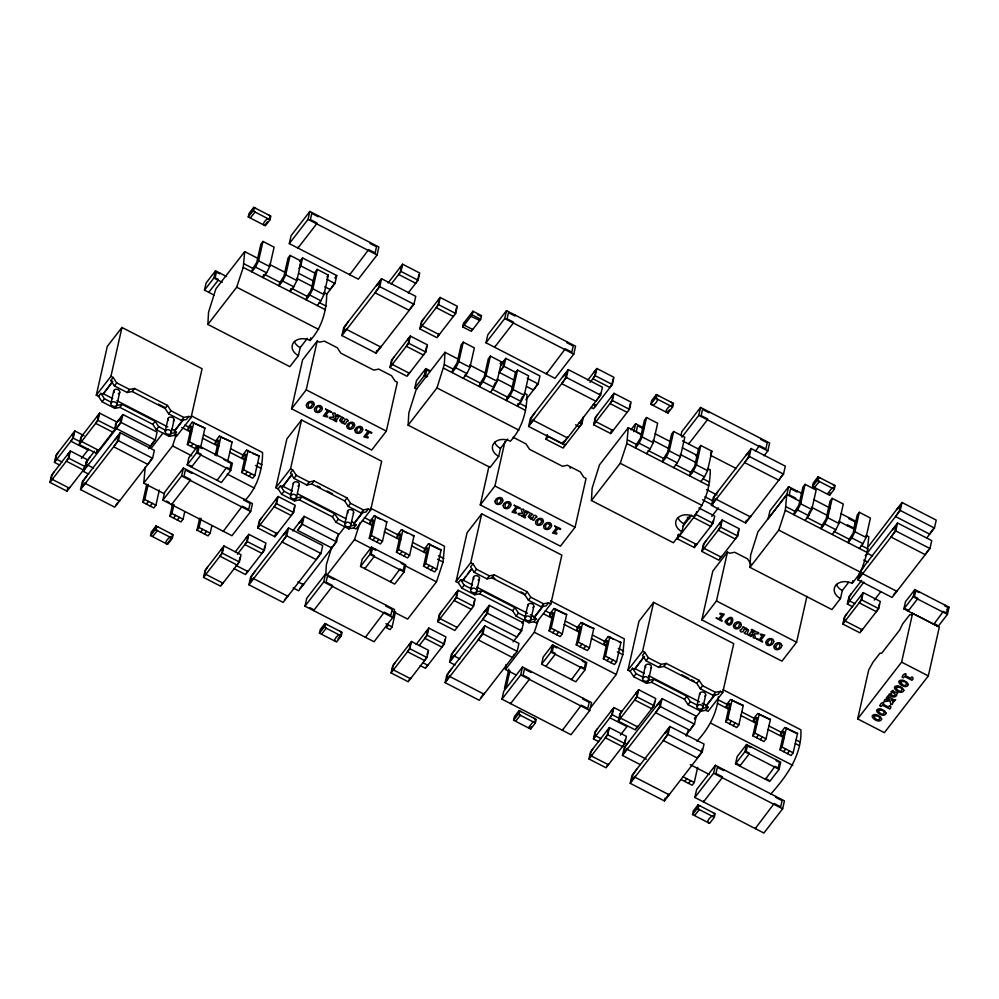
<?xml version="1.0" encoding="UTF-8"?>
<svg xmlns="http://www.w3.org/2000/svg" width="999" height="999" viewBox="0 0 999 999"><rect width="100%" height="100%" fill="white"/><g stroke="black" fill="none" stroke-linecap="round" stroke-linejoin="round"><path stroke-width="1.5" d="M164.236 493.706L143.744 483.154L145.23 467.345M307.417 338.299L300.212 347.615L298.401 355.619L289.86 366.67L207.867 324.438L208.554 312.212L215.896 288.836L244.718 251.598L258.379 258.641M207.867 324.438L236.688 287.2L243.232 267.407L244.718 251.598M245.242 500.162C257.218 487.537 262.625 469.742 262.562 452.535L191.521 415.934M298.401 355.619A12.313 9.178 12.7 0 1 293.581 342.557A12.313 9.178 12.7 0 1 310.127 340.484C321.728 328.097 326.698 310.589 326.698 293.831L323.963 292.42M325.761 575.337L326.361 564.635L331.83 546.915M507.692 439.023L500.487 448.339L498.676 456.343L490.122 467.395L408.141 425.162L408.828 412.937L416.171 389.56L444.992 352.322L458.653 359.365M408.141 425.162L436.963 387.924L444.305 364.56L444.992 352.322M392.632 611.351L407.654 619.093L436.476 581.855L443.019 562.062L444.505 546.253L370.716 508.241M516.408 675.112L505.482 669.48L505.731 664.897M498.676 456.343A12.313 9.178 12.7 0 1 493.856 443.281A12.313 9.178 12.7 0 1 510.389 441.208C521.99 428.821 526.972 411.313 526.972 394.555L524.238 393.144M690.084 515.546L683.778 523.701L681.967 531.705L673.413 542.757L591.433 500.524L592.12 488.299L599.462 464.922L628.284 427.684L641.945 434.715M591.433 500.524L620.254 463.286L626.798 443.494L628.284 427.684M590.247 708.104L616.283 674.475L622.814 654.67L624.3 638.873L550.524 600.861M681.967 531.705A12.313 9.178 12.7 0 1 677.147 518.631A12.313 9.178 12.7 0 1 693.681 516.57C705.282 504.17 710.264 486.675 710.264 469.917L707.529 468.506M696.94 741.221C708.453 729.008 716.895 713.673 718.406 696.778M848.601 582.38L842.294 590.521L840.484 598.538L831.93 609.59L749.949 567.357L750.624 555.119L757.979 531.755L786.787 494.517L800.948 501.86M749.949 567.357L778.77 530.119L785.314 510.314L786.787 494.517M770.566 794.267C786.6 776.335 802.085 755.057 800.898 729.832L723.014 689.71M872.589 556.043L867.12 553.234L868.78 536.738L866.046 535.339M49.95 482.392L51.573 475.187L70.317 450.961L87.413 459.765L85.789 466.983L67.045 491.196L49.95 482.392L68.694 458.166L70.317 450.961M59.728 465.084L54.458 462.375L56.081 455.157L74.838 430.944L84.041 435.689M53.921 472.152L51.985 475.224L50.712 480.831L52.472 478.558L52.298 479.37L69.381 488.174L69.568 487.362M58.429 452.135L56.493 455.207L55.232 460.814L56.98 458.541L56.806 459.34L62.063 462.05M67.982 453.996L67.795 454.795L69.555 452.522L68.294 458.129L66.346 461.201L83.441 470.005M72.49 433.966L72.303 434.777L74.063 432.505L72.802 438.111L70.867 441.183L87.962 449.987L81.394 458.454M54.458 462.375L73.202 438.149L74.838 430.944M67.045 491.196L67.695 488.311M79.233 444.555L80.869 437.337L99.613 413.124L116.696 421.928L115.072 429.133L96.329 453.359L79.233 444.555L97.989 420.329L99.613 413.124M83.204 434.315L81.269 437.387L80.007 442.994L81.768 440.721L81.581 441.521L98.676 450.324L98.851 449.525L97.103 451.798M96.304 395.229L107.305 346.378L121.953 327.46L202.073 368.731L191.071 417.582L176.423 436.501L174.176 435.352L169.181 436.351L156.368 429.745L152.81 424.35L119.905 407.392L114.91 408.404L102.098 401.798L98.539 396.391L96.304 395.229L110.939 376.311L121.953 327.46M88.724 474.175L83.254 471.353L84.153 467.395M87.962 449.987L88.137 449.188M85.752 464.011L84.64 468.943L88.187 464.36L87.987 465.247L93.456 468.056M86.651 461.326L85.377 466.933L83.629 469.205M80.532 489.585L82.318 481.655L120.18 432.742L154.358 450.349L152.572 458.279L114.723 507.192L80.532 489.585L118.394 440.671L120.18 432.742M97.265 416.146L97.09 416.945L98.839 414.685L97.577 420.292L95.642 423.351L112.737 432.167L112.912 431.356M98.539 396.391L100.887 393.356L102.909 394.405L112.15 381.905M89.773 457.317L86.026 462.774M87.05 475.536L83.304 481.006L81.918 487.175L85.464 482.579L85.265 483.466L119.455 501.073L119.655 500.199M96.329 453.359L96.978 450.474M110.964 403.234L113.786 390.734M116.883 404.907A3.084 2.298 12.7 0 0 113.074 401.76A3.084 2.298 12.7 0 0 111.813 405.544A3.084 2.298 12.7 0 0 116.883 404.907L119.705 392.42M114.673 429.095L115.934 423.489M118.169 420.629L117.969 421.516L121.516 416.92L120.13 423.089L116.384 428.559L150.574 446.166L150.762 445.279M115.447 438.848L115.247 439.735L118.794 435.152L117.407 441.321L113.661 446.778L147.84 464.385L151.586 458.928M83.254 471.353L121.116 422.44L122.902 414.51L157.093 432.117L155.307 440.047L148.676 448.613M159.34 490.084L155.919 505.232L153.834 507.929L142.72 502.197L146.766 484.265M142.72 502.197L144.805 499.512L148.227 484.353M165.247 431.156L168.082 418.544M171.166 432.829A3.084 2.298 12.7 0 0 167.345 429.682A3.084 2.298 12.7 0 0 166.096 433.466A3.084 2.298 12.7 0 0 171.166 432.829L174.001 420.217M214.173 295.13L204.495 290.147L206.119 282.942L215.497 270.829L226.511 276.498M150.549 535.589L151.361 531.98L156.044 525.924L173.139 534.727L172.328 538.336L167.645 544.393L150.549 535.589L155.232 529.532L156.044 525.924M174.176 435.352L176.523 432.317L174.488 431.281L174.675 430.482L182.817 419.955M152.772 536.288L157.367 530.631L155.856 529.408L156.493 526.598L158.179 527.022M208.953 291.546L208.766 292.345L218.144 280.232L218.319 279.433L215.122 277.784L216.383 272.178L219.58 273.826L219.768 273.027M162.887 500.162L164.673 492.232L183.416 468.019L252.46 503.583L250.674 511.513L231.93 535.726L162.887 500.162L181.631 475.949L183.416 468.019M204.495 290.147L213.873 278.034L215.497 270.829M191.583 431.743L187.887 429.832L188.524 426.985L192.208 422.227L204.932 428.134L200.562 447.564M171.716 503.733L171.516 504.607L190.26 480.394L190.459 479.508L183.991 476.173L185.377 470.005L191.845 473.339L192.045 472.465M184.765 511.638L183.054 519.205L180.969 521.903L169.855 516.183L172.215 505.719M196.903 445.679L194.817 448.376L187.362 444.53L191.458 426.348L190.647 426.261L187.887 429.832M169.855 516.183L171.94 513.486L173.988 504.395M187.362 444.53L189.448 441.833L193.818 422.402M171.004 533.628L172.515 534.852L171.878 537.662L167.195 543.718C162.562 544.455 170.042 534.79 171.878 537.662M187.2 464.91L188.823 457.704L198.202 445.591L232.392 463.199L230.757 470.404L221.391 482.517L187.2 464.91L196.578 452.797L198.202 445.591M248.264 216.995L249.076 213.386L253.758 207.33L270.854 216.134L270.042 219.743L265.359 225.799L248.264 216.995L252.947 210.939L253.758 207.33M250.487 217.695L255.082 212.038L253.571 210.814L254.208 208.004L255.894 208.429M202.472 447.789L202.298 448.601L199.088 446.94L197.827 452.547L201.024 454.195L200.849 455.007L191.471 467.107L191.658 466.308L189.523 465.209M218.719 445.716L215.022 443.806L215.659 440.959L219.343 436.213L232.068 442.107L227.697 461.538M211.9 525.611L210.19 533.191L208.104 535.876L196.99 530.157L199.688 518.206M268.719 215.035L270.23 216.259L269.593 219.068C267.757 216.196 260.277 225.861 264.91 225.125L267.72 221.491M262.974 241.433L260.889 244.131L256.793 262.312L252.497 268.993L251.848 271.84L255.532 267.095L258.591 260.864L262.974 241.433L274.088 247.153L269.705 266.583L266.646 272.814L262.962 277.572L263.599 274.713M215.185 455.482L218.594 440.322L217.782 440.234L215.022 443.806M196.99 530.157L199.076 527.46L201.124 518.369M216.583 455.819L220.966 436.388M217.295 479.52L217.12 480.319L226.673 467.407L229.87 469.055L231.144 463.449L227.934 461.8L228.109 461.001M203.546 577.385L205.17 570.179L223.913 545.966L241.009 554.77L239.385 561.975L220.642 586.188L203.546 577.385L222.29 553.171L223.913 545.966M207.517 567.157L205.582 570.229L204.32 575.836L206.069 573.563L205.894 574.363L222.989 583.166L223.164 582.367L221.403 584.64M289.298 243.606L291.084 235.677L309.827 211.463L378.871 247.028L377.085 254.957L358.341 279.171L289.298 243.606L308.042 219.393L309.827 211.463M221.578 548.988L221.391 549.787L223.152 547.514L221.89 553.121L219.955 556.193L237.05 564.997L238.986 561.925M242.158 457.792L242.794 454.932L246.478 450.187L259.203 456.081L254.832 475.512L252.747 478.209L241.633 472.49L245.729 454.308L244.917 454.22L242.158 457.792L245.854 459.702M290.11 255.407L288.024 258.104L283.928 276.286L279.633 282.967L278.983 285.826L282.667 281.069L285.726 274.837L290.11 255.407L301.223 261.139L296.84 280.557L293.781 286.788L290.097 291.546L290.746 288.699M241.633 472.49L243.719 469.792L248.102 450.362M298.127 247.178L297.927 248.052L316.671 223.838L316.87 222.952L310.402 219.618L311.788 213.449L318.269 216.783L318.469 215.909M243.831 499.138L243.631 500.012L250.112 503.346L248.714 509.515L242.245 506.181L223.301 531.281M299.8 266.521L301.198 260.364M298.901 268.319L300.786 265.884L302.572 257.954L336.763 275.562L334.977 283.491L326.461 294.493M239.298 560.526L239.935 557.729M246.491 537.362L246.303 538.161L248.064 535.889L246.803 541.495L244.867 544.567L261.963 553.371L263.898 550.299M237.362 554.258L247.203 541.545L248.838 534.328L265.921 543.131L264.298 550.349L245.554 574.562L233.716 568.468M257.754 527.922L259.378 520.704L278.122 496.491L295.217 505.294L293.594 512.499L274.85 536.725L257.754 527.922L276.498 503.696L278.122 496.491M317.245 269.393L315.16 272.078L311.064 290.259L306.768 296.953L306.119 299.8L309.802 295.042L312.862 288.811L317.245 269.393L328.359 275.112L323.976 294.543L320.916 300.774L317.232 305.519M261.726 517.682L259.777 520.754L258.516 526.361L260.277 524.088L260.09 524.887L277.185 533.691L277.372 532.892L275.612 535.164M248.913 584.777L250.699 576.86L288.561 527.947L322.739 545.554L320.954 553.483L283.104 602.397L248.913 584.777L286.775 535.864L288.561 527.947M291.571 408.766L302.572 359.915L317.22 340.996L319.468 342.158L324.463 341.146L337.275 347.752L340.834 353.159L373.738 370.105L378.733 369.106L391.558 375.711L395.104 381.118L397.352 382.267L386.338 431.118L371.69 450.037L291.571 408.766L306.218 389.847L317.22 340.996M255.432 570.741L251.686 576.211L250.299 582.367L253.846 577.784L253.646 578.671L287.837 596.278L288.037 595.392L284.478 599.987M275.886 487.737L286.888 438.886L301.536 419.967L381.668 461.238L370.654 510.089L356.006 529.008L353.771 527.859L348.776 528.858L335.951 522.252L332.405 516.845L299.5 499.9L294.505 500.899L281.681 494.293L278.122 488.898L275.886 487.737L290.534 468.818L301.536 419.967M310.127 340.484L310.726 337.812M264.211 548.901L264.847 546.091M275.774 499.512L275.599 500.312L277.36 498.051L276.086 503.658L274.151 506.73L291.246 515.534L293.182 512.462L294.443 506.855M278.122 488.898L280.469 485.864L282.505 486.913L290.834 475.586M330.444 288.723L330.244 289.598L324.775 286.788M274.85 536.725L275.499 533.841M290.547 495.729L293.369 483.241M283.828 534.053L283.629 534.94L287.175 530.357L285.789 536.513L282.043 541.982L316.221 559.59L319.98 554.12M296.466 497.415A3.084 2.298 12.7 0 0 292.657 494.268A3.084 2.298 12.7 0 0 291.408 498.039A3.084 2.298 12.7 0 0 296.466 497.415L299.288 484.915M349.912 273.851L349.712 274.725L368.656 249.625L375.124 252.959L376.523 246.79L370.042 243.456L370.242 242.582M335.514 542.507L331.768 547.976L297.59 530.357L301.336 524.9L302.722 518.731L299.176 523.314L299.375 522.44M341.908 335.564L343.693 327.635L381.556 278.721L415.734 296.341L413.948 304.258L376.099 353.171L341.908 335.564L379.77 286.651L381.556 278.721M297.59 530.357L302.322 524.25L304.108 516.321L338.286 533.928L336.501 541.858L298.651 590.771L293.182 587.949M348.426 321.528L344.68 326.985L343.294 333.154L346.84 328.571L346.641 329.458L380.831 347.065L381.031 346.178L377.472 350.761M376.823 284.84L376.623 285.726L380.169 281.131L378.783 287.3L375.037 292.769L409.215 310.377L409.415 309.503M304.982 606.168L306.768 598.239L325.512 574.025L394.555 609.59L392.769 617.519L374.026 641.733L304.982 606.168L323.726 581.955L325.512 574.025M376.099 353.171L376.685 350.537M336.076 540.034L336.626 537.574M400.274 267.233L400.087 268.044L401.848 265.771L400.587 271.378L398.638 274.45L415.734 283.254L417.669 280.182L418.943 274.575M319.468 633.179L320.279 629.582L324.962 623.526L342.058 632.33L341.246 635.938L336.563 641.982L319.468 633.179L324.151 627.122L324.962 623.526M391.146 284.128L400.986 271.416L402.609 264.211L419.705 273.014L418.082 280.22L408.241 292.932M344.83 523.651L347.677 511.038M334.141 578.471L333.941 579.345L327.472 576.011L326.074 582.18L332.555 585.514L332.355 586.401L313.611 610.614L313.811 609.74L309.927 607.729M321.69 633.878L326.286 628.234L324.775 626.997L325.412 624.2L327.098 624.625M350.749 525.337A3.084 2.298 12.7 0 0 346.94 522.19A3.084 2.298 12.7 0 0 345.679 525.973A3.084 2.298 12.7 0 0 350.749 525.337L353.596 512.724M353.771 527.859L356.106 524.825L354.083 523.776L354.258 522.976L362.412 512.45M389.935 367.47L391.558 360.252L410.302 336.039L427.397 344.842L425.774 352.048L407.03 376.273L389.935 367.47L408.678 343.244L410.302 336.039M393.906 357.23L391.958 360.302L390.696 365.909L392.457 363.636L392.282 364.435L409.365 373.239L409.553 372.44L407.792 374.712M339.922 631.231L341.433 632.454L340.809 635.252C338.961 632.379 331.481 642.045 336.114 641.308M407.954 339.061L407.779 339.86L409.54 337.6L408.279 343.206L406.331 346.266L423.426 355.082L423.613 354.27M369.817 523.551L370.467 520.704L374.138 515.946L386.875 521.84L382.492 541.271L380.407 543.968L369.293 538.249L373.389 520.067L372.59 519.98L369.817 523.551L373.526 525.462M360.527 566.47L362.15 559.265L371.528 547.152L405.706 564.76L404.083 571.965L394.717 584.078L360.527 566.47L369.905 554.358L371.528 547.152M369.293 538.249L371.378 535.551L375.761 516.121M364.985 567.869L364.797 568.668L374.175 556.555L374.35 555.756L371.153 554.108L372.415 548.501L375.624 550.149L375.799 549.35M419.805 328.858L421.428 321.653L440.172 297.44L457.267 306.243L455.644 313.449L436.9 337.674L419.805 328.858L438.549 304.645L440.172 297.44M423.776 318.631L421.84 321.703L420.579 327.31L422.327 325.037L422.152 325.836L439.248 334.64L439.423 333.841L437.662 336.114M416.97 388.998L414.835 387.899L416.458 380.694L425.824 368.581L430.107 370.779L429.92 371.591L426.723 369.93L425.449 375.537L427.584 376.635M425.362 352.01L426.635 346.403M437.837 300.462L437.649 301.261L439.41 299.001L438.149 304.595L436.213 307.667L453.309 316.483L453.484 315.672M414.835 387.899L424.2 375.786L425.824 368.581M396.953 537.524L397.602 534.677L401.273 529.92L414.011 535.826L409.627 555.257L407.542 557.942L396.428 552.222L400.524 534.04L399.725 533.953L396.953 537.524L400.661 539.435M390.621 581.081L390.447 581.88L400 568.968L403.196 570.616L404.458 565.009L401.261 563.361L401.436 562.562M385.926 605.144L385.726 606.018L392.195 609.353L390.809 615.521L384.328 612.187L365.384 637.287M396.428 552.222L398.514 549.525L402.897 530.094M455.244 313.411L456.506 307.804M388.474 625.024L386.388 627.709L390.047 629.595L392.132 626.897L395.542 611.75M462.762 326.948L463.573 323.339L472.939 311.238L481.493 315.634L480.669 319.243L471.303 331.343L462.762 326.948L472.127 314.835L472.939 311.238M463.773 323.364L463.136 326.173L464.023 325.037L472.564 329.433M463.249 342.158L461.163 344.855L457.067 363.024L452.759 369.717L452.122 372.565L455.806 367.819L458.866 361.588L463.249 342.158L474.35 347.877L469.98 367.307L466.908 373.539L463.236 378.296M391.096 672.939L392.719 665.721L411.463 641.508L428.559 650.312L426.935 657.517L408.191 681.743L391.096 672.939L409.84 648.713L411.463 641.508M472.552 312.013L470.954 316.346L479.595 320.354M395.055 662.699L393.119 665.771L391.858 671.378L393.618 669.105L393.431 669.904L410.527 678.708L410.714 677.909L408.953 680.182M424.088 551.498L424.737 548.651L428.409 543.906L441.146 549.8L436.763 569.23L434.677 571.928L423.564 566.196L427.659 548.014L426.86 547.927L424.088 551.498L426.561 552.772M423.564 566.196L425.649 563.511L430.032 544.08M409.115 644.53L408.941 645.329L410.701 643.069L409.428 648.676L407.492 651.748L424.587 660.551L426.523 657.479M485.976 342.794L487.762 334.865L506.505 310.652L575.549 346.216L573.763 354.146L555.019 378.359L485.976 342.794L504.72 318.581L506.505 310.652M426.448 631.118L426.273 631.917L428.022 629.645L426.76 635.252L424.825 638.324L441.92 647.127M419.205 645.591L427.172 635.302L428.796 628.084L445.891 636.887L444.268 644.105L425.524 668.319L420.254 665.609M490.384 356.131L488.299 358.828L484.203 377.01L479.895 383.691L479.258 386.551L482.942 381.793L486.001 375.562L490.384 356.131L501.486 361.863L497.115 381.281L494.043 387.512L490.372 392.27M494.805 346.366L494.605 347.24L513.349 323.027L513.548 322.14L507.08 318.806L508.466 312.637L514.935 315.971L515.134 315.097M427.16 654.67L427.784 651.872M437.712 621.678L439.335 614.46L458.079 590.247L475.174 599.05L473.551 606.256L454.807 630.481L437.712 621.678L456.456 597.452L458.079 590.247M441.683 611.438L439.747 614.51L438.486 620.117L440.234 617.844L440.059 618.643L457.155 627.447L457.33 626.648M514.285 380.169L499.25 372.415L502.997 366.958L504.383 360.789L500.836 365.372L501.036 364.498L505.769 358.379L539.947 375.986L538.161 383.916L525.861 399.812M499.25 372.415L503.983 366.308L505.769 358.379M456.056 581.605L467.07 532.754L481.718 513.836L561.838 555.107L550.824 603.958L536.188 622.877L533.941 621.715L528.946 622.727L516.121 616.121L512.574 610.714L479.67 593.768L474.675 594.767L461.85 588.161L458.304 582.754L456.056 581.605L470.704 562.687L481.718 513.836M444.168 642.657L444.805 639.847M455.744 593.269L455.556 594.068L457.317 591.808L456.056 597.414L454.12 600.486L471.203 609.29L471.391 608.491M458.304 582.754L460.651 579.732L462.674 580.781L465.571 576.473M513.174 437.3L525.998 443.906L529.545 449.313L562.449 466.258L567.444 465.259L580.269 471.853L583.816 477.26L586.063 478.421L575.062 527.272L560.414 546.191L480.282 504.92L488.961 466.433M455.057 664.984L449.587 662.175L451.373 654.245L489.235 605.332L523.426 622.939L521.64 630.869L513.111 641.87M445.104 682.667L446.89 674.737L484.752 625.824L518.943 643.431L517.157 651.36L479.295 700.274L445.104 682.667L482.967 633.753L484.752 625.824M517.519 370.117L515.434 372.802L511.338 390.984L507.03 397.677L506.393 400.524L510.077 395.766L513.136 389.535L517.519 370.117L528.621 375.836L524.25 395.267L521.178 401.498L517.507 406.243L518.144 403.396M451.623 668.618L447.877 674.088L446.491 680.257L450.037 675.674L449.837 676.548L484.028 694.155L484.228 693.281L480.681 697.864M456.106 648.126L452.36 653.596L450.974 659.765L454.52 655.182L454.32 656.056L459.79 658.878M470.729 589.597L473.538 577.11M480.282 504.92L494.93 486.001L504.945 441.583M473.151 606.218L474.413 600.611M476.648 591.283A3.084 2.298 12.7 0 0 472.839 588.124A3.084 2.298 12.7 0 0 471.578 591.908A3.084 2.298 12.7 0 0 476.648 591.283L479.458 578.783M484.503 611.438L484.303 612.325L487.849 607.742L486.463 613.91L482.717 619.368L516.908 636.975L520.654 631.518L521.203 629.045M480.019 631.942L479.82 632.817L483.366 628.234L481.98 634.402L478.234 639.872L512.425 657.479L514.398 654.308M528.596 426.436L530.382 418.506L568.231 369.593L602.422 387.2L600.636 395.129L562.774 444.043L528.596 426.436L566.445 377.522L568.231 369.593M449.587 662.175L487.45 613.261L489.235 605.332M535.114 412.387L531.368 417.857L529.97 424.026L533.516 419.443L533.329 420.317L567.507 437.924L567.707 437.05L564.16 441.633M546.59 373.039L546.391 373.913L565.334 348.813L571.803 352.147L573.189 345.979L566.72 342.645L566.92 341.77M583.478 416.658L581.855 423.863L563.099 448.076L546.016 439.273L546.99 434.952M546.778 437.712L547.415 434.915M563.498 375.711L563.299 376.586L566.858 372.003L565.459 378.171L561.713 383.628L595.904 401.248L599.65 395.779L600.212 393.306M501.96 699.163L503.746 691.246L522.489 667.02L591.533 702.584L589.747 710.514L571.003 734.727L501.96 699.163L520.704 674.949L522.489 667.02M508.841 669.105L504.458 688.536L506.543 685.838L509.965 670.691M562.774 444.043L563.374 441.396M525.012 617.519L527.847 604.907M510.789 702.734L510.589 703.608L529.333 679.395L529.532 678.508L523.064 675.174L524.45 669.018L530.931 672.352L531.131 671.465M530.919 619.205A3.084 2.298 12.7 0 0 527.11 616.046A3.084 2.298 12.7 0 0 525.861 619.83A3.084 2.298 12.7 0 0 530.919 619.205L533.766 606.593M533.941 621.715L536.288 618.693L534.253 617.644L534.44 616.845L542.582 606.318M513.573 720.254L514.385 716.645L519.068 710.589L536.163 719.392L535.352 723.001L530.669 729.058L513.573 720.254L518.256 714.198L519.068 710.589M582.392 419.617L581.443 423.813L579.507 426.885L575.561 424.85M515.796 720.953L520.392 715.296L518.881 714.073L519.517 711.263L521.203 711.688M594.492 371.516L594.318 372.315L596.078 370.055L594.817 375.649L592.869 378.721L609.964 387.537L611.9 384.465L613.174 378.858M590.059 382.355L595.217 375.699L596.84 368.494L613.935 377.297L612.312 384.503L593.568 408.728L590.933 407.367M549.612 616.158L550.262 613.311L553.946 608.553L566.67 614.46L562.287 633.89L560.202 636.588L549.1 630.856L553.196 612.674L552.385 612.587L549.612 616.158L553.321 618.069M593.631 424.75L595.254 417.545L614.01 393.331L631.093 402.135L629.47 409.34L610.726 433.554L593.631 424.75L612.387 400.537L614.01 393.331M597.602 414.523L595.666 417.594L594.405 423.201L596.166 420.929L595.978 421.728L613.074 430.532L613.249 429.732L611.5 432.005M541.608 664.185L543.231 656.98L552.609 644.867L586.788 662.474L585.164 669.692L575.799 681.793L541.608 664.185L550.973 652.085L552.609 644.867M528.621 727.559L533.304 721.503L534.902 722.327L535.539 719.517L534.028 718.293M549.1 630.856L551.186 628.159L555.556 608.741M530.669 729.058L531.206 726.648M546.066 665.584L545.879 666.395L555.257 654.283L555.432 653.483L552.222 651.823L553.496 646.228L556.693 647.876L556.88 647.077M611.663 396.353L611.488 397.152L613.236 394.88L611.975 400.487L610.039 403.559L627.135 412.362L627.31 411.563M610.726 433.554L611.376 430.681M576.748 630.144L577.397 627.285L581.081 622.539L593.806 628.433L589.422 647.864L587.337 650.561L576.236 644.842L580.332 626.66L579.52 626.573L576.748 630.144L580.456 632.055M629.07 409.29L630.332 403.683M576.236 644.842L578.321 642.145L582.692 622.714M571.703 678.796L571.515 679.595L581.068 666.683L584.278 668.331L585.539 662.737L582.342 661.076L582.517 660.277M562.574 729.407L562.375 730.281L581.318 705.182L587.787 708.516L589.185 702.359L582.704 699.025L582.904 698.139M633.853 431.668L635.639 423.738L644.268 428.184M646.54 417.52L644.455 420.204L640.359 438.386L636.063 445.079L635.414 447.927L639.098 443.181L642.157 436.95L646.54 417.52L657.642 423.239L653.271 442.669L650.199 448.901L646.528 453.646M650.824 404.233L651.635 400.636L656.331 394.58L673.426 403.384L672.614 406.993L667.919 413.049L650.824 404.233L655.519 398.189L656.331 394.58M658.466 395.679L656.768 395.254L656.143 398.064C660.614 398.301 653.084 407.842 651.448 404.108M603.896 644.118L604.532 641.271L608.216 636.513L620.941 642.419L616.558 661.837L614.472 664.535L603.371 658.816L607.467 640.634L606.655 640.546L603.896 644.118L606.356 645.391M603.371 658.816L605.456 656.118L609.827 636.688M588.973 758.978L590.596 751.772L609.34 727.559L626.435 736.363L624.812 743.568L606.068 767.781L588.973 758.978L607.717 734.764L609.34 727.559M598.751 741.67L593.481 738.96L595.104 731.755L613.861 707.529L621.74 711.6M667.919 413.049L668.468 410.639M592.944 748.75L591.008 751.822L589.735 757.429L591.495 755.157L591.321 755.956L608.416 764.759L608.591 763.96L606.83 766.233M597.452 728.721L595.516 731.792L594.255 737.399L596.003 735.127L595.829 735.938L601.086 738.648M671.278 402.285L672.802 403.509L672.165 406.318C670.317 403.434 662.837 413.099 667.482 412.362L669.355 409.952M673.676 431.493L671.59 434.19L667.494 452.372L663.199 459.053L662.549 461.9L666.233 457.155L669.293 450.924L673.676 431.493L684.777 437.212L680.406 456.643L677.334 462.874L673.663 467.632M607.005 730.581L606.818 731.38L608.578 729.108L607.317 734.715L605.382 737.786L622.464 746.59L624.412 743.518L625.349 739.322M611.513 710.564L611.326 711.363L613.086 709.09L611.825 714.697L609.889 717.769L626.985 726.573L620.416 735.052M593.481 738.96L612.225 714.747L613.861 707.529M627.959 670.142L638.96 621.291L653.608 602.372L733.728 643.643L722.727 692.494L708.079 711.413L705.831 710.264L700.836 711.263L688.024 704.657L684.465 699.263L651.56 682.305L646.565 683.316L633.753 676.71L630.194 671.303L627.959 670.142L642.594 651.223L653.608 602.372M680.931 435.614L681.817 431.655L700.561 407.43L769.605 442.994L767.819 450.924L764.073 455.769M618.269 721.141L619.892 713.935L638.636 689.71L655.731 698.513L654.095 705.731L635.352 729.944L618.269 721.141L637.012 696.915L638.636 689.71M622.227 710.901L620.292 713.973L619.03 719.58L620.791 717.307L620.604 718.119L637.699 726.922L637.874 726.111L636.126 728.383M630.194 671.303L632.542 668.281L634.565 669.318L643.806 656.818M688.86 443.144L688.661 444.031L707.404 419.805L707.604 418.931L701.136 415.596L702.522 409.428L708.99 412.762L709.19 411.875M626.985 726.573L627.16 725.774M636.288 692.744L636.113 693.543L637.861 691.271L636.6 696.877L634.665 699.949L651.76 708.753L653.696 705.681L654.645 701.473M681.905 437.162L698.776 415.359L700.561 407.43M640.234 764.597L622.452 755.444L624.238 747.514L662.1 698.601L696.291 716.208L694.492 724.138L685.976 735.152M642.619 678.146L645.441 665.646M628.97 741.408L625.224 746.865L623.838 753.034L627.384 748.451L627.185 749.337L646.328 759.19M698.925 507.992L714.71 516.121L713.086 523.326L694.342 547.552L677.247 538.748L678.221 534.428M678.646 534.39L678.009 537.187L679.77 534.915L679.595 535.714L696.678 544.53L696.865 543.718L695.104 545.991M700.811 445.467L698.726 448.164L694.63 466.346L690.334 473.026L689.685 475.886L693.368 471.128L696.428 464.897L700.811 445.467L711.912 451.198L707.542 470.616L704.47 476.848L700.799 481.605M648.538 679.819A3.084 2.298 12.7 0 0 644.73 676.673A3.084 2.298 12.7 0 0 643.468 680.456A3.084 2.298 12.7 0 0 648.538 679.819L651.36 667.332M630.207 783.303L631.992 775.374L669.854 726.46L704.033 744.068L702.247 751.997L664.397 800.911L630.207 783.303L668.056 734.39L669.854 726.46M636.725 769.255L632.979 774.725L631.593 780.893L635.139 776.31L634.939 777.185L669.118 794.792L669.318 793.918L665.771 798.501M677.247 538.748L695.991 514.522L696.64 511.65M657.367 704.72L657.167 705.594L660.714 701.011L659.328 707.18L655.581 712.649L689.76 730.257L693.518 724.787M694.342 547.552L694.992 544.667M622.452 755.444L660.314 706.53L662.1 698.601M711.488 505.394L713.274 497.465L751.123 448.551L785.314 466.171L783.528 474.088L745.666 523.001L711.488 505.394L749.337 456.481L751.123 448.551M701.822 551.398L703.446 544.193L722.19 519.98L739.285 528.783L737.662 535.988L718.905 560.214L701.822 551.398L720.566 527.185L722.19 519.98M705.781 541.171L703.845 544.243L702.584 549.85L704.345 547.577L704.158 548.376L721.253 557.18L721.44 556.381L719.68 558.653M718.006 491.358L714.26 496.828L712.861 502.984L716.42 498.401L716.221 499.288L750.399 516.895L750.599 516.008L747.052 520.604M665.122 732.579L664.922 733.453L668.468 728.87L667.082 735.039L663.336 740.496L697.514 758.116M713.311 520.479L710.739 526.361L693.643 517.557L695.591 514.485M719.842 523.001L719.667 523.801L721.415 521.54L720.154 527.135L718.219 530.207L735.314 539.01L737.25 535.951L738.511 530.344M806.93 596.341L796.59 642.232L781.942 661.151L701.822 619.88L712.824 571.028L727.472 552.097L729.72 553.259L734.715 552.26L747.527 558.866L751.086 564.26M664.397 800.911L664.984 798.263M746.39 454.67L746.203 455.556L749.75 450.961L748.351 457.13L744.605 462.599L778.795 480.207L782.542 474.737M701.822 619.88L716.458 600.961L727.472 552.097M696.902 706.068L699.737 693.456M760.976 438.549L760.776 439.435L767.257 442.769L765.858 448.938L759.39 445.604L755.444 451.323M702.821 707.742A3.084 2.298 12.7 0 0 699 704.595A3.084 2.298 12.7 0 0 697.752 708.378A3.084 2.298 12.7 0 0 702.821 707.742L705.656 695.129M745.666 523.001L746.265 520.367M705.831 710.264L708.179 707.242L706.143 706.193L706.33 705.394L714.472 694.867M681.056 779.495L692.17 785.214L694.255 782.529L697.664 767.369M702.097 748.95L701.261 752.647L697.714 757.23M694.842 797.464L696.64 789.535L715.384 765.321L784.427 800.886L782.642 808.803L763.885 833.029L694.842 797.464L713.598 773.251L715.384 765.321M692.519 814.547L693.331 810.938L698.014 804.882L715.109 813.686L714.297 817.294L709.615 823.351L692.519 814.547L697.202 808.491L698.014 804.882M694.742 815.246L699.35 809.59L697.826 808.366L698.463 805.556L700.162 805.981M703.683 801.023L703.483 801.91L722.227 777.697L722.427 776.81L715.946 773.476L717.344 767.307L723.813 770.641L724.013 769.767M726.211 707.13L726.86 704.27L730.531 699.525L743.268 705.419L738.885 724.849L736.8 727.547L725.686 721.827L729.794 703.646L728.983 703.558L726.211 707.13L729.919 709.04M725.686 721.827L727.771 719.13L732.155 699.7M712.974 812.587L714.485 813.81L713.86 816.62C712.012 813.748 704.532 823.413 709.165 822.676M788.648 486.675L786.862 494.605L768.119 518.831L769.904 510.901L788.648 486.675L801.373 493.231M735.514 763.86L737.137 756.655L746.515 744.542L780.706 762.15L779.083 769.355L769.705 781.468L735.514 763.86L744.892 751.748L746.515 744.542M795.491 499.05L795.691 498.176L789.222 494.842L790.609 488.673L797.09 492.007L797.277 491.121M805.057 484.34L802.971 487.037L798.875 505.219L794.567 511.913L793.93 514.76L797.614 510.002L800.674 503.771L805.057 484.34L816.158 490.072L811.787 509.502L808.715 515.734L805.044 520.479M753.346 721.103L753.995 718.256L757.667 713.498L770.404 719.405L766.021 738.823L763.935 741.52L752.821 735.801L756.93 717.619L756.118 717.532L753.346 721.103L757.055 723.014M750.786 746.74L750.611 747.539L747.402 745.891L746.141 751.498L749.35 753.146L749.163 753.958L739.797 766.058M752.821 735.801L754.907 733.104L759.29 713.673M812.524 486.463L813.336 482.867L818.019 476.81L835.114 485.614L834.302 489.21L829.607 495.267L812.524 486.463L817.207 480.407L818.019 476.81M813.149 486.338L813.773 483.541L815.646 481.118M814.747 487.162L819.342 481.518L817.831 480.282L818.456 477.485L820.154 477.909M827.559 493.768L832.254 487.712L833.853 488.536L834.49 485.739L832.979 484.515M829.607 495.267L830.157 492.869M755.456 827.696L755.256 828.583L774.2 803.483L780.681 806.817L782.067 800.649L775.599 797.314L775.798 796.44M832.192 498.326L830.107 501.023L826.011 519.193L821.702 525.886L821.066 528.733L824.749 523.988L827.809 517.757L832.192 498.326L843.293 504.045L838.923 523.476L835.851 529.707L832.179 534.465M780.481 735.077L781.131 732.23L784.802 727.472L797.539 733.378L793.156 752.809L791.071 755.506L779.957 749.774L784.065 731.593L783.253 731.505L780.481 735.077L784.19 736.987M776.423 759.952L776.248 760.751L779.457 762.399L778.196 768.006L774.987 766.358L765.434 779.27L765.609 778.471L768.818 780.119M779.957 749.774L782.042 747.077L786.425 727.659M847.277 525.724L847.477 524.85L853.945 528.184L855.344 522.015L848.863 518.681L849.063 517.794M859.327 512.3L857.242 514.997L853.146 533.179L848.838 539.86L848.201 542.719L851.885 537.962L854.944 531.73L859.327 512.3L870.429 518.019L866.058 537.45L862.986 543.681L859.315 548.439M842.831 624.038L844.467 616.833L863.211 592.619L880.294 601.423L878.67 608.628L859.927 632.842L842.831 624.038L861.588 599.825L863.211 592.619M852.609 606.73L847.352 604.02L848.975 596.815L861.625 580.469M840.484 598.538A12.313 9.178 12.7 0 1 835.664 585.464A12.313 9.178 12.7 0 1 852.197 583.404L852.796 580.731M846.802 613.811L844.867 616.883L843.606 622.489L845.366 620.217L845.179 621.016L862.274 629.82L862.449 629.02L860.701 631.293M851.323 593.781L849.375 596.853L848.114 602.459L849.874 600.187L849.687 600.998L854.957 603.708M860.639 570.691L897.552 523.001L931.742 540.609L929.957 548.538L892.095 597.452L857.904 579.845L859.402 573.226M860.401 572.502L859.29 577.434L862.836 572.839L862.636 573.726L896.827 591.333L897.027 590.459L893.481 595.042M868.705 546.178L902.035 502.497L936.225 520.117L934.44 528.046L926.86 537.824M864.422 565.796L860.676 571.266M860.863 595.641L860.688 596.44L862.437 594.168L861.175 599.775L859.24 602.847L876.335 611.65L878.271 608.578M863.935 582.03L847.352 604.02M897.302 508.616L897.102 509.502L900.648 504.907L899.262 511.076L895.516 516.545L929.707 534.153L929.907 533.279M892.819 529.108L892.619 529.994L896.165 525.412L894.779 531.568L891.033 537.037L925.224 554.645L928.083 550.324M865.234 555.681L900.249 510.427L902.035 502.497M878.583 607.18L879.22 604.383M857.904 579.845L895.766 530.931L897.552 523.001M857.679 718.893L868.693 670.042L872.989 662.225L880.019 653.146L881.63 653.321L899.674 630.007L902.746 623.776L909.777 614.697L911.388 614.872L912.624 613.286L939.335 627.035L928.321 675.898L884.39 732.654L857.679 718.893L901.61 662.137L912.624 613.286M903.87 608.903L905.494 601.698L914.859 589.585L949.05 607.192L947.427 614.397L938.049 626.51L903.87 608.903L913.236 596.79L914.859 589.585M919.142 591.783L918.955 592.582L915.746 590.933L914.485 596.54L917.694 598.189L917.507 598.988L908.141 611.101L908.316 610.302L905.119 608.653M933.965 623.513L933.778 624.313L943.331 611.4L946.54 613.049L947.801 607.442L944.592 605.794L944.779 604.994M143.744 483.154L172.565 445.916L176.299 434.602M327.535 574.462L354.495 539.635L360.102 522.652M505.482 669.48L534.29 632.242L538.498 619.517M686.363 736.151L688.224 730.494M852.197 583.404L860.751 572.352L867.294 552.547L785.314 510.314M493.781 385.851L495.304 382.729M520.916 399.825L522.44 396.703M808.453 514.06L809.977 510.939M191.071 417.582L188.823 416.433L186.476 419.455L181.481 420.454L168.669 413.861L165.11 408.454L132.205 391.496L127.21 392.507L114.398 385.901L110.839 380.494L113.187 377.472L110.939 376.311M102.909 394.405L112.875 381.543L110.839 380.494M102.098 401.798L104.433 398.763L100.887 393.356M114.398 385.901L116.733 382.879L113.187 377.472M250.462 212.849L252.335 210.427M114.91 408.404L117.258 405.369L122.253 404.37L155.157 421.316L158.704 426.723L166.396 430.681M127.21 392.507L129.558 389.473L134.553 388.474L167.457 405.419L171.004 410.826L183.828 417.432L188.823 416.433M119.905 407.392L122.253 404.37M132.205 391.496L134.553 388.474M85.989 462.2L94.505 451.198M115.335 424.3L122.902 414.51M152.81 424.35L155.157 421.316M165.11 408.454L167.457 405.419M156.368 429.745L158.704 426.723M168.669 413.861L171.004 410.826M151.661 444.143L154.321 440.696M151.761 447.552L162.924 433.129M299.737 261.613L302.572 257.954M116.096 504.782L117.87 502.485M169.181 436.351L171.528 433.329L176.523 432.317M181.481 420.454L183.828 417.432M174.488 431.281L183.541 419.58M146.378 504.083L148.464 501.386M191.009 446.416L193.094 443.718M326.96 276.91L328.359 275.112M150.187 506.043L152.273 503.346M334.865 278.009L336.763 275.562M331.331 287.575L333.991 284.141M151.798 532.654L155.557 527.809M173.514 518.056L175.599 515.372M177.322 520.017L179.408 517.332M388.087 282.979L402.609 264.211M200.649 532.042L202.735 529.345M245.279 474.363L247.365 471.678M204.458 534.003L206.543 531.306M249.088 476.323L251.174 473.626M410.302 308.354L412.974 304.907M290.534 468.818L292.769 469.967L290.434 473.002L293.981 478.409L306.805 485.002L311.8 484.003L344.705 500.961L348.251 506.356L361.076 512.962L366.071 511.963L368.406 508.928L370.654 510.089M282.505 486.913L292.457 474.05M235.24 551.885L248.838 534.328M281.681 494.293L284.028 491.271L280.469 485.864M293.981 478.409L296.328 475.374L292.769 469.967M294.505 500.899L296.84 497.877L301.835 496.878L334.74 513.823L338.299 519.23L345.991 523.189M306.805 485.002L309.141 481.98L314.136 480.981L347.04 497.927L350.599 503.334L363.411 509.94L368.406 508.928M299.5 499.9L301.835 496.878M311.8 484.003L314.136 480.981M246.328 573.001L248.077 570.741L247.902 571.54L236.064 565.446M292.744 530.993L304.108 516.321M332.405 516.845L334.74 513.823M344.705 500.961L347.04 497.927M335.951 522.252L338.299 519.23M348.251 506.356L350.599 503.334M337.425 536.451L344.855 526.848M300.025 588.361L303.584 583.778L303.384 584.652L297.914 581.843M348.776 528.858L351.111 525.824L356.106 524.825M361.076 512.962L363.411 509.94M354.083 523.776L363.137 512.087M500.099 363.648L501.486 361.863M372.952 540.122L375.037 537.437M376.748 542.082L378.833 539.398M321.666 629.045L325.412 624.2M400.087 554.108L402.172 551.411M337.987 638.885L339.872 636.463M403.896 556.068L405.981 553.371M537.175 384.565L533.429 390.035L526.598 386.513M427.222 568.081L429.308 565.384M431.031 570.042L433.116 567.345M587.936 379.995L596.84 368.494M546.016 439.273L548.351 436.251L565.446 445.054L565.634 444.255L563.873 446.516M470.704 562.687L472.952 563.836L470.604 566.87L474.15 572.277L486.975 578.871L491.97 577.872L524.875 594.817L528.421 600.224L541.246 606.83L546.241 605.831L548.588 602.797L550.824 603.958M594.33 407.167L596.091 404.895L595.904 405.694L593.281 404.345M467.382 574.125L471.004 569.455M462.674 580.781L471.728 569.08M416.146 644.43L428.796 628.084M461.85 588.161L464.198 585.139L460.651 579.732M474.15 572.277L476.498 569.243L472.952 563.836M474.675 594.767L477.023 591.745L482.017 590.734L514.922 607.692L518.469 613.086L526.161 617.057M486.975 578.871L489.323 575.849L494.318 574.85L527.222 591.795L530.769 597.202L543.593 603.808L548.588 602.797M479.67 593.768L482.017 590.734M491.97 577.872L494.318 574.85M426.286 666.758L428.047 664.497L427.859 665.297L422.602 662.587M442.095 646.328L443.856 644.055M654.894 397.677L656.768 395.254M630.956 429.795L635.639 423.738M512.574 610.714L514.922 607.692M524.875 594.817L527.222 591.795M671.54 405.806L673.426 403.384M516.121 616.121L518.469 613.086M528.421 600.224L530.769 597.202M521.865 623.064L524.662 619.467M528.946 622.727L531.293 619.692L536.288 618.693M541.246 606.83L543.593 603.808M534.253 617.644L543.306 605.956M552.747 632.742L554.832 630.044M556.555 634.702L558.641 632.005M710.526 452.984L711.912 451.198M579.882 646.715L581.967 644.03M583.691 648.676L585.776 645.978M683.091 526.086L691.52 515.197M711.788 516.408L718.356 507.929M607.017 660.701L609.103 658.004M610.826 662.649L612.911 659.964M642.594 651.223L644.842 652.384L642.494 655.406L646.053 660.814L658.865 667.419L663.86 666.42L696.765 683.366L700.324 688.773L713.136 695.366L718.131 694.367L720.479 691.345L722.727 692.494M634.565 669.318L644.53 656.455M633.753 676.71L636.088 673.676L632.542 668.281M646.053 660.814L648.388 657.792L644.842 652.384M646.565 683.316L648.913 680.282L653.908 679.283L686.812 696.228L690.359 701.635L698.051 705.594M658.865 667.419L661.213 664.385L666.208 663.386L699.113 680.331L702.659 685.739L715.484 692.344L720.479 691.345M651.56 682.305L653.908 679.283M663.86 666.42L666.208 663.386M684.465 699.263L686.812 696.228M696.765 683.366L699.113 680.331M688.024 704.657L690.359 701.635M700.324 688.773L702.659 685.739M694.392 718.656L696.291 716.208M694.742 718.83L701.248 710.426M700.836 711.263L703.184 708.241L708.179 707.242M713.136 695.366L715.484 692.344M706.143 706.193L715.197 694.492M684.715 781.38L686.8 778.683M729.345 723.701L731.43 721.016M688.511 783.341L690.596 780.644M733.154 725.661L735.239 722.964M756.48 737.687L758.566 734.989M760.289 739.647L762.374 736.95M874.287 600.112L880.843 591.633M930.793 532.13L933.453 528.683M783.616 751.66L785.701 748.963M787.424 753.621L789.51 750.923M947.177 609.615L949.05 607.192M204.932 428.134L192.208 422.227M232.068 442.107L219.343 436.213M259.203 456.081L252.647 453.359M385.252 521.665L386.875 521.84M412.387 535.651L414.011 535.826M439.523 549.625L441.146 549.8M565.047 614.285L566.67 614.46M592.182 628.259L593.806 628.433M619.318 642.232L620.941 642.419M741.645 705.244L743.268 705.419M768.78 719.218L770.404 719.405M795.916 733.204L797.539 733.378M900.249 510.427L934.44 528.046M698.776 415.359L767.819 450.924M504.72 318.581L573.763 354.146M817.207 480.407L834.302 489.21M655.519 398.189L672.614 406.993M308.042 219.393L377.085 254.957M400.986 271.416L418.082 280.22M477.447 314.523L481.106 316.421M595.217 375.699L612.312 384.503M895.766 530.931L929.957 548.538M749.337 456.481L783.528 474.088M472.127 314.835L480.669 319.243M438.549 304.645L455.644 313.449M813.636 499.55L829.982 507.967M840.883 513.586L856.468 521.603M252.947 210.939L270.042 219.743M612.387 400.537L629.47 409.34M566.445 377.522L600.636 395.129M682.504 440.846L698.201 448.938M710.464 455.257L736.363 468.593M811.388 507.18L828.196 515.896M838.71 521.253L855.119 529.707M379.77 286.651L413.948 304.258M800.674 503.771L811.787 509.502M827.809 517.757L838.923 523.476M854.944 531.73L866.058 537.45M655.169 433.803L670.167 441.521M682.429 447.839L696.053 454.857L695.853 455.744L698.438 457.08M642.782 428.409L637.599 425.736L636.213 431.905L641.383 434.565M797.614 510.002L808.715 515.734M824.749 523.988L835.851 529.707M851.885 537.962L862.986 543.681M786.113 506.743L795.679 511.675M806.605 517.307L823.001 525.749M833.94 531.381L848.963 539.123M861.263 545.454L868.094 548.975M652.871 440.347L669.268 448.801M680.207 454.433L695.229 462.175M642.157 436.95L653.271 442.669M669.293 450.924L680.406 456.643M696.428 464.897L707.542 470.616M503.983 366.308L516.283 372.652M527.222 378.284L538.161 383.916M300.786 265.884L315.834 273.626M326.773 279.258L334.977 283.491M639.098 443.181L650.199 448.901M666.233 457.155L677.334 462.874M693.368 471.128L704.47 476.848M863.76 560.052L867.856 562.162M627.597 439.91L637.162 444.842M648.089 450.474L664.485 458.916M675.424 464.547L691.82 472.989M702.747 478.621L709.577 482.142M298.788 273.401L313.836 281.144M626.798 443.494L708.778 485.714M469.58 364.997L485.976 373.439M496.915 379.071L513.311 387.512M579.22 422.502L581.855 423.863M458.866 361.588L469.98 367.307M486.001 375.562L497.115 381.281M513.136 389.535L524.25 395.267M269.305 264.273L285.702 272.715M296.641 278.346L311.663 286.089M706.543 489.572L717.057 494.992M913.236 596.79L947.427 614.397M258.591 260.864L269.705 266.583M285.726 274.837L296.84 280.557M312.862 288.811L323.976 294.543M778.77 530.119L860.751 572.352M408.678 343.244L425.774 352.048M455.806 367.819L466.908 373.539M482.942 381.793L494.043 387.512M510.077 395.766L521.178 401.498M704.919 496.778L712.811 500.849M255.532 267.095L266.646 272.814M282.667 281.069L293.781 286.788M309.802 295.042L320.916 300.774M444.305 364.56L453.871 369.48M464.797 375.112L481.193 383.554M492.132 389.185L508.528 397.639M519.455 403.271L526.286 406.78M702.572 499.812L713.086 505.219M244.031 263.836L253.596 268.756M264.535 274.388L279.558 282.13M291.858 288.461L308.254 296.915M319.193 302.547L326.024 306.056M443.506 368.132L525.486 410.352M243.232 267.407L325.212 309.64M935.027 624.063L937.162 625.162M620.254 463.286L702.235 505.519M695.991 514.522L713.086 523.326M720.566 527.185L737.662 535.988M861.588 599.825L878.67 608.628M424.2 375.786L426.336 376.898M436.963 387.924L518.943 430.157M687.2 517.295L689.834 518.643M236.688 287.2L318.681 329.433M213.873 278.034L222.19 282.317M901.61 662.137L928.321 675.898M494.93 486.001L575.062 527.272M716.458 600.961L796.59 642.232M306.218 389.847L386.338 431.118M158.479 404.133L165.359 407.679M317.42 486.014L320.167 487.425M327.048 490.971L332.555 493.806M116.733 382.879L129.558 389.473M296.328 475.374L309.141 481.98M246.478 450.187L250.175 452.097M374.138 515.946L380.307 519.13M401.273 529.92L407.442 533.104M428.409 543.906L438.286 548.988M553.946 608.553L563.811 613.648M581.081 622.539L590.946 627.622M608.216 636.513L613.149 639.06M731.768 700.162L740.409 704.607M758.903 714.135L767.544 718.593M786.038 728.109L794.68 732.567M492.082 577.035L494.842 578.458M520.991 591.932L523.751 593.344M681.88 674.8L688.761 678.346M691.508 679.757L694.268 681.181M476.498 569.243L489.323 575.849M648.388 657.792L661.213 664.385M184.827 425.075L188.524 426.985M203.646 434.765L215.659 440.959M230.781 448.751L242.794 454.932M257.892 462.712L261.888 464.772M364.298 517.532L370.467 520.704M385.577 528.483L397.602 534.677M412.712 542.457L424.737 548.651M438.499 555.744L443.818 558.491M545.329 610.776L550.262 613.311M565.372 621.103L577.397 627.285M592.519 635.077L604.532 641.271M618.306 648.363L623.626 651.098M718.231 699.837L726.86 704.27M741.97 712.062L753.995 718.256M769.105 726.036L781.131 732.23M796.228 740.009L800.224 742.07M181.83 427.522L190.035 431.743M202.322 438.074L218.719 446.528M229.658 452.16L244.68 459.902M255.619 465.534L261.076 468.344M362.4 520.529L373.326 526.161M384.265 531.793L400.661 540.234M411.588 545.866L426.623 553.608M437.55 559.24L443.019 562.062M543.568 613.848L553.134 618.781M564.06 624.412L580.456 632.854M591.396 638.486L606.418 646.228M617.357 651.86L622.814 654.67M717.432 703.408L728.358 709.04M740.659 715.371L757.055 723.813M767.981 729.445L784.377 737.899M795.316 743.531L799.412 745.641M103.097 393.606L112.725 398.576M116.858 400.699L167.795 426.935M171.915 429.058L174.675 430.482M282.68 486.113L292.32 491.071M297.827 493.906L346.004 518.731M351.511 521.565L354.258 522.976M462.862 579.982L472.49 584.939M476.623 587.062L527.547 613.299M530.307 614.722L534.44 616.845M634.752 668.518L644.38 673.488M648.513 675.611L699.45 701.847M702.197 703.259L706.33 705.394M189.448 441.833L199.338 446.928M224.038 459.652L226.473 460.914M243.719 469.792L254.832 475.512M371.378 535.551L382.492 541.271M398.514 549.525L409.627 555.257M425.649 563.511L436.763 569.23M551.186 628.159L562.287 633.89M578.321 642.145L589.422 647.864M605.456 656.118L616.558 661.837M727.771 719.13L738.885 724.849M754.907 733.104L766.021 738.823M782.042 747.077L793.156 752.809M104.433 398.763L110.852 402.073M284.028 491.271L291.708 495.229M464.198 585.139L471.89 589.098M636.088 673.676L643.781 677.647M196.578 452.797L230.757 470.404M172.565 445.916L191.683 455.769M227.21 474.063L254.545 488.149M354.495 539.635L370.891 548.076M405.057 565.671L436.476 581.855M534.29 632.242L616.283 674.475M710.888 723.214L792.869 765.434M121.116 422.44L155.307 440.047M276.498 503.696L293.594 512.499M456.456 597.452L473.551 606.256M487.45 613.261L521.64 630.869M369.905 554.358L404.083 571.965M660.314 706.53L694.492 724.138M744.892 751.748L779.083 769.355M550.973 652.085L585.164 669.692M302.322 524.25L336.501 541.858M637.012 696.915L654.095 705.731M97.989 420.329L115.072 429.133M118.394 440.671L152.572 458.279M181.631 475.949L250.674 511.513M736.763 763.611L739.972 765.259M482.967 633.753L517.157 651.36M286.775 535.864L320.954 553.483M668.056 734.39L702.247 751.997M612.225 714.747L620.117 718.805M73.202 438.149L79.783 441.533M713.598 773.251L782.642 808.803M520.704 674.949L589.747 710.514M690.272 764.672L709.402 774.525M247.203 541.545L264.298 550.349M166.533 501.061L169.131 502.397M323.726 581.955L392.769 617.519M427.172 635.302L444.268 644.105M607.717 734.764L624.812 743.568M68.694 458.166L85.789 466.983M144.805 499.512L155.919 505.232M171.94 513.486L183.054 519.205M199.076 527.46L210.19 533.191M385.939 623.713L392.132 626.897M683.141 776.797L694.255 782.529M409.84 648.713L426.935 657.517M222.29 553.171L239.385 561.975M518.256 714.198L535.352 723.001M697.202 808.491L714.297 817.294M155.232 529.532L172.328 538.336M324.151 627.122L341.246 635.938M725.286 621.902C732.367 633.254 737.424 609.615 725.911 620.192A5.032 3.746 12.7 0 0 725.286 621.902M842.294 590.521A12.313 9.178 12.7 0 1 836.45 584.415M683.778 523.701A12.313 9.178 12.7 0 1 677.934 517.594M500.487 448.339A12.313 9.178 12.7 0 1 494.642 442.232M300.212 347.615A12.313 9.178 12.7 0 1 294.368 341.508M569.905 467.694A3.084 2.298 12.7 0 1 570.541 468.106M473.901 578.896A3.084 2.298 12.7 0 1 476.436 575.624A3.084 2.298 12.7 0 1 479.17 579.32M478.708 579.77A3.084 2.298 12.7 0 1 478.084 580.082M527.884 606.118A3.084 2.298 12.7 0 1 531.53 603.571A3.084 2.298 12.7 0 1 533.004 607.567M645.791 667.444A3.084 2.298 12.7 0 1 648.326 664.16A3.084 2.298 12.7 0 1 651.061 667.869M699.775 694.655A3.084 2.298 12.7 0 1 703.421 692.107A3.084 2.298 12.7 0 1 704.907 696.103M293.281 483.828A3.084 2.298 12.7 0 1 297.789 482.192A3.084 2.298 12.7 0 1 297.902 486.213M348.027 512.837A3.084 2.298 12.7 0 1 350.562 509.552A3.084 2.298 12.7 0 1 353.309 513.261M114.136 392.52A3.084 2.298 12.7 0 1 115.16 389.435A3.084 2.298 12.7 0 1 119.343 390.621A3.084 2.298 12.7 0 1 118.319 393.718M168.444 420.329A3.084 2.298 12.7 0 1 169.243 417.332A3.084 2.298 12.7 0 1 173.339 418.069A3.084 2.298 12.7 0 1 173.252 421.191M890.971 693.756C890.646 696.028 896.49 696.665 894.892 693.556L890.796 691.945L892.994 690.247L893.131 691.296L897.789 692.919L896.565 694.405A2.96 2.21 12.7 0 1 896.453 695.616C894.28 699.55 884.789 693.693 890.971 693.756M890.696 704.07C893.368 706.368 893.381 700.499 891.245 699.662L893.256 700.686L893.468 702.122L895.653 699.687L893.993 699.737L888.71 697.015L888.036 695.766L886.15 698.201L887.124 698.713L887.961 697.964L889.709 699.687L884.752 699.675C882.167 703.059 888.386 700.586 890.072 700.961L890.696 704.07M880.094 705.781L881.056 706.555L882.379 705.182L889.772 708.99C892.594 707.092 889.197 703.646 888.748 707.13L883.116 704.233C886.076 700.649 879.644 702.846 880.094 705.781M902.297 677.097L903.258 677.859L904.582 676.498L911.975 680.307C914.797 678.408 911.4 674.962 910.951 678.446L905.319 675.549C908.278 671.952 901.847 674.163 902.297 677.097M334.94 413.311L335.564 417.145L337.6 416.021L336.513 415.272L337.05 414.585L340.497 416.358L338.948 416.708L336.051 420.454L336.85 421.054L336.313 421.753L332.842 419.742L334.702 419.755L335.801 418.344C332.854 421.153 323.776 416.446 333.928 417.257L332.342 412.912L334.94 413.311M523.651 509.453L524.275 513.299L526.311 512.162L525.237 511.426L525.774 510.739L529.208 512.499L527.672 512.862L524.762 516.608L525.574 517.207L525.037 517.907L521.553 515.896L523.414 515.909L524.512 514.485C521.578 517.307 512.499 512.587 522.652 513.411L521.066 509.065L523.651 509.453M753.333 635.913L753.209 637.749L755.694 638.373L754.208 633.803C764.36 634.627 755.281 629.907 752.347 632.717L753.446 631.306L755.306 631.318L751.822 629.308L751.285 630.007L752.085 630.606L749.188 634.353L747.652 634.702L751.086 636.475L751.623 635.789L750.549 635.052L752.584 633.915L753.333 635.913M339.71 420.454L341.758 422.889A2.96 2.21 12.7 0 0 343.369 423.126C346.228 426.823 345.254 420.479 348.364 420.904C346.641 417.707 344.193 419.255 344.28 421.94L341.258 421.066L342.782 418.681L344.081 418.419L341.783 416.883L339.71 420.454M528.434 516.608L530.481 519.043A2.96 2.21 12.7 0 0 532.08 519.28C534.94 522.964 533.966 516.633 537.087 517.045C535.352 513.861 532.917 515.409 532.991 518.094L529.982 517.22L531.493 514.835L532.804 514.572L530.506 513.036L528.434 516.608M748.463 630.257C747.377 632.629 747.377 635.951 744.093 632.879C746.091 632.017 748.438 628.471 743.855 629.12C744.542 631.88 740.047 633.603 740.034 629.969C742.956 630.681 741.945 624.075 744.779 627.934A2.96 2.21 12.7 0 1 746.378 628.171L748.463 630.257M306.368 405.107C305.881 409.403 312.412 409.253 313.636 405.844A5.032 3.746 12.7 0 0 314.26 404.133C313.823 399.438 306.843 401.211 306.368 405.107M314.46 409.278C313.973 413.574 320.504 413.424 321.74 410.015A5.032 3.746 12.7 0 0 322.352 408.304C321.915 403.608 314.947 405.382 314.46 409.278M346.865 425.961C346.366 430.257 352.897 430.107 354.133 426.698A5.032 3.746 12.7 0 0 354.757 424.987C354.32 420.292 347.34 422.077 346.865 425.961M354.957 430.132C354.47 434.428 361.001 434.29 362.237 430.869A5.032 3.746 12.7 0 0 362.849 429.158C362.412 424.463 355.432 426.248 354.957 430.132M495.079 501.261C494.592 505.556 501.123 505.407 502.36 501.985A5.032 3.746 12.7 0 0 502.972 500.274C502.547 495.591 495.566 497.365 495.079 501.261M503.184 505.432C502.697 509.727 509.228 509.577 510.452 506.156A5.032 3.746 12.7 0 0 511.076 504.445C510.639 499.762 503.658 501.535 503.184 505.432M535.576 522.115C535.089 526.411 541.62 526.261 542.857 522.839A5.032 3.746 12.7 0 0 543.468 521.141C543.031 516.446 536.051 518.219 535.576 522.115M543.681 526.286C543.194 530.581 549.712 530.432 550.948 527.022A5.032 3.746 12.7 0 0 551.573 525.312C551.136 520.616 544.155 522.39 543.681 526.286M741.32 624.637C741.32 628.771 733.878 630.993 733.391 626.073A5.032 3.746 12.7 0 1 734.003 624.363C735.214 621.203 741.133 620.654 741.32 624.637M773.726 641.321C773.713 645.454 766.27 647.677 765.783 642.757A5.032 3.746 12.7 0 1 766.395 641.058C767.619 637.886 773.526 637.337 773.726 641.321M781.817 645.491C781.817 649.625 774.375 651.847 773.875 646.94A5.032 3.746 12.7 0 1 774.5 645.229C775.711 642.057 781.63 641.508 781.817 645.491M312.762 403.896C306.893 414.585 306.643 397.602 312.762 403.896M320.866 408.079C314.997 418.756 314.735 401.773 320.866 408.079M353.259 424.762C347.39 435.452 347.14 418.456 353.259 424.762M361.351 428.933C355.482 439.622 355.232 422.627 361.351 428.933M501.486 500.049C495.616 510.739 495.367 493.756 501.486 500.049M509.577 504.22C503.708 514.91 503.459 497.927 509.577 504.22M541.97 520.904C536.101 531.593 535.851 514.61 541.97 520.904M550.074 525.074C544.205 535.764 543.956 518.781 550.074 525.074M726.847 621.703C731.093 629.52 734.253 611.588 726.847 621.703M734.939 625.874C739.185 633.691 742.344 615.759 734.939 625.874M767.344 642.557C771.578 650.386 774.737 632.442 767.344 642.557M775.436 646.728C779.682 654.557 782.841 636.613 775.436 646.728M881.655 718.93C879.607 725.324 866.233 714.972 875.349 714.522A5.032 3.746 12.7 0 1 877.671 715.209L880.331 716.77L881.655 718.93M886.101 713.199C884.053 719.58 870.678 709.24 879.782 708.778A5.032 3.746 12.7 0 1 882.105 709.477L884.777 711.038L886.101 713.199M903.858 690.247C901.81 696.628 888.436 686.288 897.552 685.826A5.032 3.746 12.7 0 1 899.874 686.525L902.534 688.086L903.858 690.247M908.303 684.515C906.255 690.896 892.881 680.556 901.985 680.094A5.032 3.746 12.7 0 1 904.307 680.794L906.98 682.354L908.303 684.515M873.538 716.295C879.62 725.599 883.528 713.698 873.538 716.295M877.984 710.564C884.065 719.867 887.974 707.966 877.984 710.564M895.741 687.612C901.822 696.915 905.731 685.014 895.741 687.612M900.186 681.88C906.268 691.171 910.176 679.283 900.186 681.88M325.512 409.115L327.397 410.764L323.351 416.009L327.397 417.07L327.734 416.183L325.662 415.447L328.758 411.463L330.919 412.387L331.456 411.7L325.512 409.115M365.996 429.97L367.894 431.618L363.836 436.863L367.894 437.937L368.231 437.038L366.158 436.313L369.243 432.317L371.403 433.241L371.94 432.555L365.996 429.97M514.223 505.269L516.121 506.918L512.062 512.15L516.108 513.224L516.446 512.325L514.385 511.6L517.47 507.617L519.63 508.541L520.167 507.842L514.223 505.269M554.72 526.123L556.618 527.772L552.559 533.016L556.605 534.078L556.942 533.179L554.87 532.455L557.966 528.471L560.127 529.395L560.664 528.708L554.72 526.123M716.258 618.056L721.94 621.253L722.002 620.391L720.242 619.442L724.3 614.198L720.042 613.211L719.917 614.023L721.977 614.747L718.893 618.743L716.258 618.056M756.755 638.91L762.437 642.107L762.487 641.246L760.739 640.297L764.797 635.064L760.539 634.065L760.401 634.889L762.474 635.614L759.39 639.597L756.755 638.91"/></g></svg>
